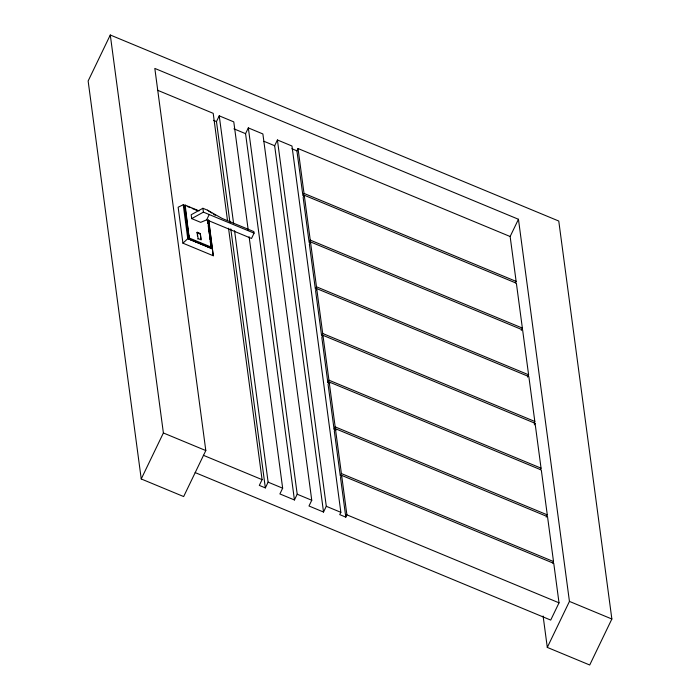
<?xml version="1.0" encoding="UTF-8"?>
<svg xmlns="http://www.w3.org/2000/svg" width="700" height="700" viewBox="0 0 700 700"><rect width="100%" height="100%" fill="white"/><g stroke="black" fill="none" stroke-linecap="round" stroke-linejoin="round"><path stroke-width="1.05" d="M110.285 35L88.139 80.99L141.234 478.966L183.662 496.562L205.809 450.564L154.822 68.425L518.455 219.266L569.441 601.405L547.295 647.404L589.715 665L611.861 619.01L558.766 221.034L110.285 35L163.389 432.967L141.234 478.966M229.924 222.381L216.475 121.59L219.24 115.841L233.782 121.879L248.246 230.256M184.231 205.511L189.088 238.919L184.231 205.511L188.606 238.858L211.19 248.08M199.106 210.893L185.176 205.117L184.844 205.809L189.254 238.84L211.138 247.914L207.909 220.588M188.606 238.858L211.566 248.377M189.254 238.84L185.176 205.117M197.452 235.891L197.225 232.26L200.314 233.537L201.197 239.881L198.117 238.604L197.225 232.26M249.112 236.757L282.66 488.189L279.895 493.938L294.438 499.975L245.56 133.656L248.334 127.907L262.876 133.945L311.754 500.255L308.989 506.004L323.531 512.041L326.296 506.293L277.419 139.974L291.97 146.011L340.848 512.321L339.736 514.622L345.8 517.134L346.902 514.841L341.644 475.379L553.761 563.369L559.02 602.831L550.716 620.077L195.169 472.588M206.657 219.844L251.519 238.455L254.065 233.152L253.864 231.612L222.127 218.444L207.463 210.175L202.904 208.276L191.179 214.76L191.695 218.619L200.69 222.355L206.657 219.844L209.213 214.541M200.83 239.286L200.314 233.537M197.899 239.068L198.117 238.604M323.531 512.041L274.654 145.722L277.419 139.974M298.025 148.523L304.019 193.41L302.908 195.711L296.922 150.824L298.025 148.523L510.142 236.513L516.136 281.4L515.401 282.931M304.255 195.221L303.152 197.514L309.137 242.401L310.249 240.1L304.255 195.221L516.372 283.211L522.366 328.09L521.255 330.391M310.485 241.911L309.382 244.213L315.368 289.1L316.479 286.799L310.485 241.911L522.611 329.901L528.596 374.789L527.485 377.09M316.715 288.601L315.613 290.902L321.598 335.79L322.709 333.489L316.715 288.601L528.841 376.591L534.826 421.479L534.091 423.01M540.321 469.709L541.056 468.177L535.071 423.29L322.945 335.3L321.842 337.601L327.828 382.48L329.849 383.32M228.532 228.218L262.08 479.649L259.315 485.398L265.352 487.909L268.118 482.151L234.57 230.72M327.828 382.48L328.939 380.188L322.945 335.3M546.175 517.169L547.286 514.867L541.301 469.98L329.175 381.99L328.072 384.291L334.058 429.179L336.079 430.019M294.438 499.975L297.211 494.226L248.334 127.907M334.058 429.179L335.169 426.877L329.175 381.99M335.405 428.689L334.303 430.981L340.287 475.869L341.399 473.567L335.405 428.689L547.531 516.679L553.516 561.558L552.781 563.097M341.644 475.379L340.533 477.68L345.8 517.134M510.142 236.513L518.455 219.266M534.327 424.821L535.071 423.29M182.936 243.18L187.758 238.691L183.225 204.759L178.141 207.226L182.936 243.18L213.273 255.763L208.801 220.377M191.695 218.619L203.411 212.135L254.065 233.152M157.465 90.212L213.202 113.339L227.517 220.631M291.874 148.732L296.922 150.824M213.456 120.339L216.475 121.59M233.922 128.835L245.56 133.656M263.988 141.304L274.654 145.722M304.019 193.41L516.136 281.4M310.249 240.1L522.366 328.09M183.225 204.759L185.211 205.581M187.206 206.412L190.19 207.646M192.176 208.469L197.155 210.534M197.006 232.715L200.086 234.001M316.479 286.799L528.596 374.789M189.586 238.149L211.47 247.223M187.758 238.691L212.625 249.007M322.709 333.489L534.826 421.479M328.939 380.188L541.056 468.177M335.169 426.877L547.286 514.867M341.399 473.567L553.516 561.558M163.389 432.967L205.809 450.564M569.441 601.405L611.861 619.01M203.35 455.289L262.08 479.649M268.118 482.151L282.66 488.189M297.211 494.226L311.754 500.255M326.296 506.293L340.848 512.321M346.902 514.841L559.02 602.831M207.463 210.175L211.82 213.036M213.57 214.191L215.311 215.338M543.104 616.009L547.295 647.404M219.24 115.841L233.555 223.134M230.79 228.882L265.352 487.909M208.469 219.809L213.273 255.763M207.9 220.386L211.619 248.264M207.576 221.279L207.9 223.431M208.189 225.575L208.617 228.786M208.906 230.93L209.335 234.15M209.615 236.294L210.044 239.505M210.28 241.526L210.761 244.869M202.904 208.276L203.411 212.135"/></g></svg>
